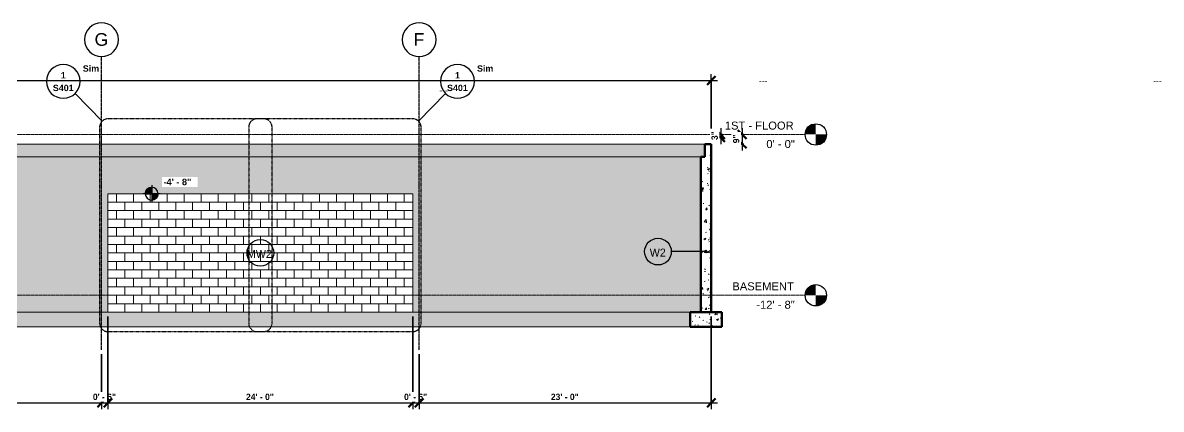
# Model space of a CAD drawing. Header units: inches. Extents: x -3929 to 6224, y -260 to 143.
# Drawn here: x 160 to 1235, y -260 to 106 of the extents above; entities that cross this region are included whole.
import ezdxf

# ---------------------------------------------------------------- set-up
doc = ezdxf.new("R2010")
doc.units = ezdxf.units.IN
doc.header["$MEASUREMENT"] = 0
doc.linetypes.add('Dash Dot 3_16_', pattern=[0.3125, 0.1875, -0.0625, 0, -0.0625])
doc.linetypes.add('Grid Line 1_2_', pattern=[0.875, 0.5, -0.125, 0.125, -0.125])
for name, color, linetype, lineweight in [('A-ANNO-DIMS', 211, 'Continuous', 9), ('A-ANNO-DIMS-64', 211, 'Continuous', 9), ('A-ANNO-SYMB', 150, 'Continuous', 9), ('A-FLOR-LEVL', 51, 'Continuous', 9), ('A-WALL-IDEN', 211, 'Continuous', 30), ('A-WALL-PATT', 111, 'Continuous', 60), ('G-ANNO-DIMS', 111, 'Continuous', 9), ('S-FNDN', 32, 'Continuous', 18), ('S-GRID', 1, 'Continuous', 9), ('S-GRID-IDEN', 1, 'Continuous', 30)]:
    doc.layers.add(name, color=color, linetype=linetype, lineweight=lineweight)
doc.styles.add('Arial', font='arial.ttf', dxfattribs={"height": 12})
doc.styles.add('Arial_1', font='arial.ttf', dxfattribs={"height": 7.559055})
doc.styles.add('Arial_B', font='arialbd.ttf', dxfattribs={"height": 6.190476})
doc.styles.add('Arial_B_1', font='arialbd.ttf', dxfattribs={"height": 6})
doc.styles.add('Century Gothic', font='', dxfattribs={"height": 7.559055})
doc.styles.add('Century Gothic_1', font='', dxfattribs={"height": 6})
doc.styles.add('Century Gothic_B', font='', dxfattribs={"height": 6})
doc.styles.get('Century Gothic').set_extended_font_data('Century Gothic')
doc.styles.get('Century Gothic_1').set_extended_font_data('Century Gothic')
doc.styles.get('Century Gothic_B').set_extended_font_data('Century Gothic', bold=True)
doc.dimstyles.new('OD__1_16__Tol__', dxfattribs={"dimscale": 12, "dimtxt": 6.26501, "dimasz": 0.666667, "dimexe": 0.5, "dimexo": 0.333333, "dimgap": 0.083333, "dimtad": 1, "dimdec": 4, "dimrnd": 0.0625, "dimzin": 3, "dimdsep": 46, "dimlunit": 4, "dimtxsty": 'Century Gothic_B', "dimblk1": 'OBLIQUE', "dimblk2": 'OBLIQUE', "dimsah": 1, "dimcen": 0.09, "dimdle": 0.5, "dimazin": 0, "dimtfac": 1, "dimtdec": 4, "dimtix": 1, "dimtmove": 0, "dimatfit": 3, "dimfxl": 1, "dimtvp": 1, "dimtfill": 1, "dimfrac": 2, "dimtolj": 1, "dimtzin": 0, "dimlwd": 30, "dimlwe": 30, "dimarcsym": 2})
doc.dimstyles.new('OD__1_4__Tol__', dxfattribs={"dimscale": 12, "dimtxt": 6.26501, "dimasz": 0.666667, "dimexe": 0.5, "dimexo": 0.333333, "dimgap": 0.083333, "dimtad": 1, "dimrnd": 0.25, "dimzin": 1, "dimdsep": 46, "dimlunit": 4, "dimtxsty": 'Century Gothic_B', "dimblk1": 'OBLIQUE', "dimblk2": 'OBLIQUE', "dimsah": 1, "dimcen": 0.09, "dimdle": 0.5, "dimazin": 0, "dimtfac": 1, "dimtdec": 4, "dimtix": 1, "dimtmove": 0, "dimatfit": 3, "dimfxl": 1, "dimtvp": 1, "dimtfill": 1, "dimfrac": 2, "dimtolj": 1, "dimtzin": 0, "dimlwd": 30, "dimlwe": 30, "dimarcsym": 2})
pattern_1 = [(50, (-870.187, 0), (18.36206, -1.60683), [1.92, -21.12]), (355, (-870.187, 0), (-3.55226, 19.25587), [1.536, -16.896]), (100.451, (-868.657, -0.134), (14.81021, 17.64929), [1.632, -17.949]), (46.184, (-870.187, 5.12), (27.32125, -4.2376), [2.88, -31.68]), (96.636, (-867.91, 4.767), (23.92754, 24.93717), [2.448, -26.924]), (351.184, (-870.187, 5.12), (23.92765, 24.93743), [2.304, -25.344]), (21, (-867.627, 3.84), (15.28081, -10.30746), [1.92, -21.12]), (326, (-867.627, 3.84), (6.22856, 18.56374), [1.536, -16.896]), (71.451, (-866.354, 2.981), (21.50985, 8.25628), [1.632, -17.949]), (37.5, (-870.1867, 0), (0.311095, 8.522537), [0.845, -15.846, 0.845, -16.307, -16.96]), (37.5, (-870.1867, 0), (0.311095, 8.522537), [-33.843, 0.845, -16.115]), (7.5, (-870.187, 0), (6.734636, 10.09743), [0.845, -8.934, 0.845, -15.462, -6.464]), (7.5, (-870.187, 0), (6.734636, 10.09743), [-26.086, 0.845, -5.619]), (327.5, (-875.896, 0), (13.666107, -0.577186), [0.845, -5.555, 0.845, -19.123, -26.496]), (327.5, (-875.896, 0), (13.666107, -0.577186), [-26.368, 0.845, -25.651]), (317.5, (-878.456, 0), (14.92985, 2.56286), [0.845, -7.475, 0.845, -12.416, -18.816]), (317.5, (-878.456, 0), (14.92985, 2.56286), [-21.581, 0.845, -17.971])]

# ---------------------------------------------------------------- blocks, each defined once
blk = doc.blocks.new('Grid - Grid Head - Circle-1738874-ELEVATION - SOUTH FOUNDATION WALL')
at = {"layer": 'S-GRID-IDEN'}
for start, end in [(0, 180), (180, 360)]:
    blk.add_arc((-11847.2, 89.7), 16, start, end, dxfattribs=at)
blk = doc.blocks.new('Level - Extremo inicial de nivel - Círculo-11789-ELEVATION - SOUTH FOUNDATION WALL')
at = {"layer": 'A-FLOR-LEVL'}
h = blk.add_hatch(color=256, dxfattribs=at)
edge = h.paths.add_edge_path(flags=0)
edge.add_line((-9792.4, -152), (-9802.5, -152))
edge.add_arc((-9792.4, -152), 10.1, 90, 180, ccw=False)
edge.add_line((-9792.4, -141.9), (-9792.4, -152))
h = blk.add_hatch(color=256, dxfattribs=at)
edge = h.paths.add_edge_path(flags=0)
edge.add_line((-9792.4, -162.1), (-9792.4, -152))
edge.add_line((-9792.4, -152), (-9782.4, -152))
edge.add_arc((-9792.4, -152), 10.1, 270, 360, ccw=False)
at = {"layer": 'A-FLOR-LEVL', "lineweight": 30}
blk.add_circle((-9792.4, -152), 10.1, dxfattribs=at)
blk = doc.blocks.new('DIMBLOCK22-ELEVATION - SOUTH FOUNDATION WALL')
at = {"layer": 'A-ANNO-DIMS-64', "lineweight": 30}
for p, q in [((-1385.8, -5), (-1385.8, 57.1)), ((810.2, -5), (810.2, 57.1)), ((-1391.8, 51.1), (816.2, 51.1)), ((-1385.8, 51.1), (-1385.8, -5)), ((810.2, 51.1), (810.2, -5))]:
    blk.add_line(p, q, dxfattribs=at)
at = {"layer": 'A-ANNO-DIMS-64', "lineweight": 50}
for p, q in [((-1385.8, 51.1), (-1381.8, 55.1)), ((810.2, 51.1), (814.2, 55.1)), ((-1385.8, 51.1), (-1389.8, 47.1)), ((810.2, 51.1), (806.2, 47.1))]:
    blk.add_line(p, q, dxfattribs=at)
at = {"layer": 'A-ANNO-DIMS-64', "color": 0, "lineweight": 30, "insert": (-303.7, 59.8), "char_height": 6, "width": 38.067, "attachment_point": 1, "line_spacing_factor": 0.984502, "style": 'Century Gothic_B', "bg_fill": 3, "box_fill_scale": 1.25, "bg_fill_color": 256, "bg_fill_true_color": 13158600, "bg_fill_transparency": 0}
blk.add_mtext('183\' - 0"', dxfattribs=at)
blk = doc.blocks.new('_Oblique')
at = {"color": 0, "linetype": 'ByBlock', "lineweight": -2}
blk.add_line((-0.5, -0.5), (0.5, 0.5), dxfattribs=at)
blk = doc.blocks.new('DIMBLOCK31-ELEVATION - SOUTH FOUNDATION WALL')
at = {"layer": 'A-ANNO-DIMS-64', "lineweight": 30}
for p, q in [((-137.8, -207.8), (-137.8, -259.8)), ((-137.8, -253.8), (-137.8, -207.8)), ((234.2, -207.8), (234.2, -259.8)), ((234.2, -253.8), (234.2, -207.8)), ((-137.8, -253.8), (234.2, -253.8))]:
    blk.add_line(p, q, dxfattribs=at)
at = {"layer": 'A-ANNO-DIMS-64', "lineweight": 50}
for p, q in [((-137.8, -253.8), (-141.8, -257.8)), ((-137.8, -253.8), (-133.8, -249.8)), ((234.2, -253.8), (230.2, -257.8)), ((234.2, -253.8), (238.2, -249.8))]:
    blk.add_line(p, q, dxfattribs=at)
at = {"layer": 'A-ANNO-DIMS-64', "color": 0, "lineweight": 30, "insert": (34.7, -245.1), "char_height": 6, "width": 32.459, "attachment_point": 1, "line_spacing_factor": 0.984502, "style": 'Century Gothic_B', "bg_fill": 3, "box_fill_scale": 1.25, "bg_fill_color": 256, "bg_fill_true_color": 13158600, "bg_fill_transparency": 0}
blk.add_mtext('31\' - 0"', dxfattribs=at)
blk = doc.blocks.new('DIMBLOCK32-ELEVATION - SOUTH FOUNDATION WALL')
at = {"layer": 'A-ANNO-DIMS-64', "lineweight": 30}
for p, q in [((240.2, -172), (240.2, -259.8)), ((240.2, -253.8), (240.2, -172)), ((234.2, -207.8), (234.2, -259.8)), ((234.2, -253.8), (234.2, -207.8)), ((234.2, -253.8), (240.2, -253.8))]:
    blk.add_line(p, q, dxfattribs=at)
at = {"layer": 'A-ANNO-DIMS-64', "lineweight": 50}
for p, q in [((234.2, -253.8), (230.2, -257.8)), ((234.2, -253.8), (238.2, -249.8)), ((240.2, -253.8), (236.2, -257.8)), ((240.2, -253.8), (244.2, -249.8))]:
    blk.add_line(p, q, dxfattribs=at)
at = {"layer": 'A-ANNO-DIMS-64', "color": 0, "lineweight": 30, "insert": (226, -245.1), "char_height": 6, "width": 26.85, "attachment_point": 1, "line_spacing_factor": 0.984502, "style": 'Century Gothic_B', "bg_fill": 3, "box_fill_scale": 1.25, "bg_fill_color": 256, "bg_fill_true_color": 13158600, "bg_fill_transparency": 0}
blk.add_mtext('0\' - 6"', dxfattribs=at)
blk = doc.blocks.new('DIMBLOCK33-ELEVATION - SOUTH FOUNDATION WALL')
at = {"layer": 'A-ANNO-DIMS-64', "lineweight": 30}
for p, q in [((240.2, -172), (240.2, -259.8)), ((240.2, -253.8), (240.2, -172)), ((528.2, -172), (528.2, -259.8)), ((528.2, -253.8), (528.2, -172)), ((240.2, -253.8), (528.2, -253.8))]:
    blk.add_line(p, q, dxfattribs=at)
at = {"layer": 'A-ANNO-DIMS-64', "lineweight": 50}
for p, q in [((240.2, -253.8), (236.2, -257.8)), ((240.2, -253.8), (244.2, -249.8)), ((528.2, -253.8), (524.2, -257.8)), ((528.2, -253.8), (532.2, -249.8))]:
    blk.add_line(p, q, dxfattribs=at)
at = {"layer": 'A-ANNO-DIMS-64', "color": 0, "lineweight": 30, "insert": (370.7, -245.1), "char_height": 6, "width": 32.459, "attachment_point": 1, "line_spacing_factor": 0.984502, "style": 'Century Gothic_B', "bg_fill": 3, "box_fill_scale": 1.25, "bg_fill_color": 256, "bg_fill_true_color": 13158600, "bg_fill_transparency": 0}
blk.add_mtext('24\' - 0"', dxfattribs=at)
blk = doc.blocks.new('DIMBLOCK34-ELEVATION - SOUTH FOUNDATION WALL')
at = {"layer": 'A-ANNO-DIMS-64', "lineweight": 30}
for p, q in [((528.2, -172), (528.2, -259.8)), ((528.2, -253.8), (528.2, -172)), ((534.2, -207.8), (534.2, -259.8)), ((534.2, -253.8), (534.2, -207.8)), ((528.2, -253.8), (534.2, -253.8))]:
    blk.add_line(p, q, dxfattribs=at)
at = {"layer": 'A-ANNO-DIMS-64', "lineweight": 50}
for p, q in [((528.2, -253.8), (524.2, -257.8)), ((528.2, -253.8), (532.2, -249.8)), ((534.2, -253.8), (530.2, -257.8)), ((534.2, -253.8), (538.2, -249.8))]:
    blk.add_line(p, q, dxfattribs=at)
at = {"layer": 'A-ANNO-DIMS-64', "color": 0, "lineweight": 30, "insert": (520, -245.1), "char_height": 6, "width": 26.85, "attachment_point": 1, "line_spacing_factor": 0.984502, "style": 'Century Gothic_B', "bg_fill": 3, "box_fill_scale": 1.25, "bg_fill_color": 256, "bg_fill_true_color": 13158600, "bg_fill_transparency": 0}
blk.add_mtext('0\' - 6"', dxfattribs=at)
blk = doc.blocks.new('DIMBLOCK35-ELEVATION - SOUTH FOUNDATION WALL')
at = {"layer": 'A-ANNO-DIMS-64', "lineweight": 30}
for p, q in [((810.2, -172), (810.2, -259.8)), ((810.2, -253.8), (810.2, -172)), ((534.2, -207.8), (534.2, -259.8)), ((534.2, -253.8), (534.2, -207.8)), ((534.2, -253.8), (816.2, -253.8))]:
    blk.add_line(p, q, dxfattribs=at)
at = {"layer": 'A-ANNO-DIMS-64', "lineweight": 50}
for p, q in [((534.2, -253.8), (530.2, -257.8)), ((534.2, -253.8), (538.2, -249.8)), ((810.2, -253.8), (806.2, -257.8)), ((810.2, -253.8), (814.2, -249.8))]:
    blk.add_line(p, q, dxfattribs=at)
at = {"layer": 'A-ANNO-DIMS-64', "color": 0, "lineweight": 30, "insert": (658.7, -245.1), "char_height": 6, "width": 32.459, "attachment_point": 1, "line_spacing_factor": 0.984502, "style": 'Century Gothic_B', "bg_fill": 3, "box_fill_scale": 1.25, "bg_fill_color": 256, "bg_fill_true_color": 13158600, "bg_fill_transparency": 0}
blk.add_mtext('23\' - 0"', dxfattribs=at)
blk = doc.blocks.new('Wall Type - Familia4-287244-ELEVATION - SOUTH FOUNDATION WALL')
at = {"layer": 'A-WALL-IDEN'}
blk.add_circle((-11703.2, -112), 12.6, dxfattribs=at)
blk = doc.blocks.new('Detail View - Callout Head-1738297-ELEVATION - SOUTH FOUNDATION WALL')
at = {"layer": 'A-ANNO-SYMB', "lineweight": 30}
for start, end in [(0, 180), (180, 360)]:
    blk.add_arc((-11910.7, 43.8), 16, start, end, dxfattribs=at)
at = {"layer": 'A-ANNO-SYMB', "insert": (-11253.4, 47.5), "char_height": 6, "width": 10.302, "attachment_point": 1, "style": 'Century Gothic_1'}
blk.add_mtext('---', dxfattribs=at)
blk = doc.blocks.new('Spot Elevations - Spot Elevation - Target Filled-1738873-ELEVATION - SOUTH FOUNDATION WALL')
at = {"layer": 'G-ANNO-DIMS'}
h = blk.add_hatch(color=256, dxfattribs=at)
edge = h.paths.add_edge_path(flags=0)
edge.add_line((-10820.7, -21), (-10826.7, -21))
edge.add_arc((-10820.7, -21), 6, 180, 270)
edge.add_line((-10820.7, -27), (-10820.7, -21))
h = blk.add_hatch(color=256, dxfattribs=at)
edge = h.paths.add_edge_path(flags=0)
edge.add_line((-10820.7, -21), (-10814.7, -21))
edge.add_arc((-10820.7, -21), 6, 0, 90)
edge.add_line((-10820.7, -15), (-10820.7, -21))
at = {"layer": 'G-ANNO-DIMS', "lineweight": 30}
for p, q in [((-10812.7, -21), (-10828.7, -21)), ((-10826.7, -21), (-10820.7, -21)), ((-10820.7, -29), (-10820.7, -13)), ((-10820.7, -21), (-10820.7, -15)), ((-10814.7, -21), (-10820.7, -21)), ((-10820.7, -21), (-10820.7, -27))]:
    blk.add_line(p, q, dxfattribs=at)
blk.add_circle((-10820.7, -21), 6, dxfattribs=at)
for start, end in [(180, 270), (0, 90)]:
    blk.add_arc((-10820.7, -21), 6, start, end, dxfattribs=at)
blk = doc.blocks.new('DIMBLOCK38-ELEVATION - SOUTH FOUNDATION WALL')
at = {"layer": 'A-ANNO-DIMS-64', "lineweight": 30}
for p, q in [((841, 0), (833.4, 0)), ((839.4, 6), (839.4, -15)), ((839.4, 0), (841, 0)), ((841, -9), (833.4, -9)), ((839.4, -9), (841, -9))]:
    blk.add_line(p, q, dxfattribs=at)
at = {"layer": 'A-ANNO-DIMS-64', "lineweight": 50}
for p, q in [((839.4, 0), (835.4, 4)), ((839.4, 0), (843.4, -4)), ((839.4, -9), (835.4, -5)), ((839.4, -9), (843.4, -13))]:
    blk.add_line(p, q, dxfattribs=at)
at = {"layer": 'A-ANNO-DIMS-64', "color": 0, "lineweight": 30, "insert": (830.7, -8.3), "char_height": 6, "width": 9.189, "attachment_point": 1, "rotation": 90, "line_spacing_factor": 0.984502, "style": 'Century Gothic_B', "bg_fill": 3, "box_fill_scale": 1.25, "bg_fill_color": 256, "bg_fill_true_color": 13158600, "bg_fill_transparency": 0}
blk.add_mtext('9"', dxfattribs=at)
blk = doc.blocks.new('DIMBLOCK39-ELEVATION - SOUTH FOUNDATION WALL')
at = {"layer": 'A-ANNO-DIMS-64', "lineweight": 30}
for p, q in [((820.8, 0), (813.1, 0)), ((819.1, 6), (819.1, -9)), ((819.1, 0), (820.8, 0)), ((820.8, -3), (813.1, -3)), ((819.1, -3), (820.8, -3))]:
    blk.add_line(p, q, dxfattribs=at)
at = {"layer": 'A-ANNO-DIMS-64', "lineweight": 50}
for p, q in [((819.1, 0), (815.1, 4)), ((819.1, -3), (815.1, 1)), ((819.1, 0), (823.1, -4)), ((819.1, -3), (823.1, -7))]:
    blk.add_line(p, q, dxfattribs=at)
at = {"layer": 'A-ANNO-DIMS-64', "color": 0, "lineweight": 30, "insert": (810.4, -5.3), "char_height": 6, "width": 9.189, "attachment_point": 1, "rotation": 90, "line_spacing_factor": 0.984502, "style": 'Century Gothic_B', "bg_fill": 3, "box_fill_scale": 1.25, "bg_fill_color": 256, "bg_fill_true_color": 13158600, "bg_fill_transparency": 0}
blk.add_mtext('3"', dxfattribs=at)

msp = doc.modelspace()

# ---------------------------------------------------------------- hatches: boundary and pattern name
at = {"layer": 'A-WALL-IDEN'}
h = msp.add_hatch(color=256, dxfattribs=at)
edge = h.paths.add_edge_path(flags=0)
edge.add_arc((804.97131, -110.78726), 1.25, 0, 360)
at = {"layer": 'A-WALL-PATT', "lineweight": 9}
h = msp.add_hatch(dxfattribs=at)
h.set_pattern_fill('FP_8', color=256, style=0, pattern_type=2)
h.set_pattern_definition(pattern_1)
h.paths.add_polyline_path([(810.20794, -168), (810.20794, -9), (804.20794, -9), (804.20794, -21), (800.20794, -21), (800.20794, -168)], flags=0)
h = msp.add_hatch(dxfattribs=at)
h.set_pattern_fill('FP_4', color=256, style=0, pattern_type=2)
h.set_pattern_definition(pattern_1)
h.paths.add_polyline_path([(800.20794, -168), (800.20794, -21), (-155.79206, -21), (-155.79206, -45.5), (-167.79206, -45.5), (-167.79206, -168), (240.20794, -168), (240.20794, -56), (528.20794, -56), (528.20794, -168), (790.20794, -168)], flags=0)
h.paths.add_polyline_path([(-455.79206, -168), (-455.79206, -45.5), (-467.79206, -45.5), (-467.79206, -21), (-1375.79206, -21), (-1375.79206, -168), (-1145.79206, -168), (-1145.79206, -56), (-857.79206, -56), (-857.79206, -168)], flags=0)
h = msp.add_hatch(dxfattribs=at)
h.set_pattern_fill('FP_6', color=256, style=0, pattern_type=2)
h.set_pattern_definition([(0, (528.208, -168), (0, 8), []), (90, (528.208, -168), (-8, 8), [8, -8])])
h.paths.add_polyline_path([(240.20794, -168), (528.20794, -168), (528.20794, -56), (240.20794, -56)], flags=0)
at = {"layer": 'S-FNDN'}
h = msp.add_hatch(color=256, dxfattribs=at)
h.paths.add_polyline_path([(-467.79206, -21), (-467.79206, -9), (-1379.79206, -9), (-1379.79206, -21), (-857.79206, -21)], flags=0)
h.paths.add_polyline_path([(-155.79206, -21), (804.20794, -21), (804.20794, -9), (-155.79206, -9)], flags=0)
at = {"layer": 'S-FNDN', "lineweight": 9}
h = msp.add_hatch(dxfattribs=at)
h.set_pattern_fill('FP_4', color=256, style=0, pattern_type=2)
h.set_pattern_definition(pattern_1)
h.paths.add_polyline_path([(-293.10613, -182), (790.20794, -182), (790.20794, -168), (-1365.79206, -168), (-1365.79206, -182)], flags=0)
h.paths.add_polyline_path([(-1395.79206, -182), (-1395.79206, -168), (-1399.79206, -168), (-1399.79206, -182)], flags=0)
h = msp.add_hatch(dxfattribs=at)
h.set_pattern_fill('FP_8', color=256, style=0, pattern_type=2)
h.set_pattern_definition(pattern_1)
h.paths.add_polyline_path([(800.20794, -182), (820.20794, -182), (820.20794, -168), (790.20794, -168), (790.20794, -182)], flags=0)

# ---------------------------------------------------------------- linework, layer by layer
at = {"layer": 'A-FLOR-LEVL', "linetype": 'Grid Line 1_2_'}
for p, q in [((-1411.28805, 0), (898.88797, 0)), ((-1411.28805, -152), (898.88797, -152))]:
    msp.add_line(p, q, dxfattribs=at)
at = {"layer": 'A-WALL-IDEN'}
for p, q in [((787.25195, -110.78726), (772.48582, -110.78726)), ((804.97131, -110.78726), (787.25195, -110.78726))]:
    msp.add_line(p, q, dxfattribs=at)
msp.add_circle((804.97131, -110.78726), 1.25, dxfattribs=at)
at = {"layer": 'S-FNDN'}
for p, q in [((804.20794, -9), (-155.79206, -9)), ((800.20794, -21), (-155.79206, -21)), ((240.20794, -168), (240.20794, -56)), ((240.20794, -56), (528.20794, -56)), ((528.20794, -56), (528.20794, -168))]:
    msp.add_line(p, q, dxfattribs=at)
at = {"layer": 'S-FNDN', "lineweight": 60}
for p, q in [((810.20794, -9), (804.20794, -9)), ((804.20794, -9), (804.20794, -21)), ((810.20794, -168), (810.20794, -9)), ((804.20794, -21), (800.20794, -21)), ((800.20794, -21), (800.20794, -168)), ((820.20794, -168), (790.20794, -168)), ((790.20794, -168), (790.20794, -182)), ((820.20794, -182), (820.20794, -168)), ((790.20794, -182), (820.20794, -182))]:
    msp.add_line(p, q, dxfattribs=at)
at = {"layer": 'S-FNDN', "color": 253}
for p, q in [((-1365.79206, -168), (790.20794, -168)), ((-1365.79206, -182), (790.20794, -182))]:
    msp.add_line(p, q, dxfattribs=at)
at = {"layer": 'S-GRID', "linetype": 'Grid Line 1_2_', "lineweight": 30}
for p, q in [((234.20794, -203.76101), (234.20794, 73.68081)), ((534.20794, -203.76101), (534.20794, 73.68081))]:
    msp.add_line(p, q, dxfattribs=at)

# ---------------------------------------------------------------- block references
at = {"layer": 'A-FLOR-LEVL', "lineweight": 30}
for p in [(10701.39733, 152), (10701.39733, 0)]:
    msp.add_blockref('Level - Extremo inicial de nivel - Círculo-11789-ELEVATION - SOUTH FOUNDATION WALL', p, dxfattribs=at)
at = {"layer": 'A-WALL-IDEN'}
for p in [(12087.39733, 0), (12463.07679, 1.21274)]:
    msp.add_blockref('Wall Type - Familia4-287244-ELEVATION - SOUTH FOUNDATION WALL', p, dxfattribs=at)
at = {"layer": 'G-ANNO-DIMS', "lineweight": 30, "extrusion": (0, 0, -1), "rotation": 180}
msp.add_blockref('Spot Elevations - Spot Elevation - Target Filled-1738873-ELEVATION - SOUTH FOUNDATION WALL', (-11102.22628, -77), dxfattribs=at)
at = {"layer": 'S-GRID-IDEN'}
for p in [(12081.39733, 0), (12381.39733, 0)]:
    msp.add_blockref('Grid - Grid Head - Circle-1738874-ELEVATION - SOUTH FOUNDATION WALL', p, dxfattribs=at)

# ---------------------------------------------------------------- texts
at = {"layer": 'A-FLOR-LEVL', "attachment_point": 1, "style": 'Arial_1'}
for s, insert, char_height, width in [('1ST - FLOOR', (822.96366, 12.20501), 7.5590551, 80.194), ('0\' - 0"', (862.26502, -5.22697), 7.559055, 33.128), ('BASEMENT', (830.11956, -139.79499), 7.559055, 71.508), ('-12\' - 8"', (852.76581, -157.22697), 7.559055, 44.642)]:
    msp.add_mtext(s, dxfattribs=dict(at, insert=insert, char_height=char_height, width=width))
at = {"layer": 'A-WALL-IDEN', "lineweight": 9, "char_height": 7.559055, "attachment_point": 1, "style": 'Century Gothic'}
for s, insert, width in [('MW2', (371.4907, -109.12038), 31.108), ('W2', (752.08355, -107.90764), 19.19)]:
    msp.add_mtext(s, dxfattribs=dict(at, insert=insert, width=width))
at = {"layer": 'S-GRID-IDEN', "lineweight": 9, "char_height": 12, "attachment_point": 1, "style": 'Arial'}
for s, insert, width in [('G', (227.54029, 95.87277), 15.958), ('F', (528.95132, 95.87277), 12.524)]:
    msp.add_mtext(s, dxfattribs=dict(at, insert=insert, width=width))

# ---------------------------------------------------------------- next in the draw order: texts
at = {"layer": 'G-ANNO-DIMS', "insert": (292.68431, -41.76901), "char_height": 6.190476, "width": 30.7053085, "attachment_point": 1, "line_spacing_factor": 0.941778, "style": 'Arial_B', "bg_fill": 3, "box_fill_scale": 1.25, "bg_fill_color": 256, "bg_fill_true_color": 13158600, "bg_fill_transparency": 0}
msp.add_mtext('-4\' - 8"', dxfattribs=at)

# ---------------------------------------------------------------- next in the draw order: dimensions: what is measured, and where the dimension line sits
at = {"layer": 'A-ANNO-DIMS', "lineweight": 30}
for base, p1, p2, override, picture, middle in [((810.20794, 51.09527), (-1385.79206, -9), (810.20794, -9), {"dimpost": '<>', "dimfxl": 2196}, 'DIMBLOCK22-ELEVATION - SOUTH FOUNDATION WALL', (-287.79206, 55.24619)), ((234.20794, -253.83622), (-137.79206, -203.76101), (234.20794, -203.76101), {"dimpost": '<>', "dimfxl": 372}, 'DIMBLOCK31-ELEVATION - SOUTH FOUNDATION WALL', (48.20794, -249.68531))]:
    dim = msp.add_linear_dim(base=base, p1=p1, p2=p2, dimstyle='OD__1_4__Tol__', override=override, dxfattribs=at)
    dim.commit()
    dim.dimension.update_dxf_attribs({"geometry": picture, "text_midpoint": middle})
dim = msp.add_linear_dim(base=(839.35948, -9), p1=(845.01633, 0), p2=(845.01633, -9), angle=90, dimstyle='OD__1_16__Tol__', override={"dimpost": '<>', "dimfxl": 9}, dxfattribs=at)
dim.commit()
dim.dimension.update_dxf_attribs({"geometry": 'DIMBLOCK38-ELEVATION - SOUTH FOUNDATION WALL', "text_midpoint": (835.20856, -4.5)})

# ---------------------------------------------------------------- next in the draw order: linework, layer by layer
at = {"layer": 'A-ANNO-SYMB'}
for p, q in [((234.74426, 12.60581), (209.19352, 38.7557)), ((533.67162, 12.60581), (559.22236, 38.7557))]:
    msp.add_line(p, q, dxfattribs=at)
at = {"layer": 'A-ANNO-SYMB', "linetype": 'Dash Dot 3_16_', "lineweight": 30}
for p, q in [((387.25483, 14.88379), (240.33518, 14.88379)), ((528.08069, 14.88379), (381.16105, 14.88379))]:
    msp.add_line(p, q, dxfattribs=at)
for centre, start, end in [((240.33518, 6.88379), 90, 180), ((381.16105, 6.88379), 90, 180), ((387.25483, 6.88379), 0, 90), ((528.08069, 6.88379), 0, 90)]:
    msp.add_arc(centre, 8, start, end, dxfattribs=at)

# ---------------------------------------------------------------- next in the draw order: block references
at = {"layer": 'A-ANNO-SYMB'}
for p in [(12108.70528, 6.41873), (12481.09781, 6.41873), (11806.75413, -2.78107)]:
    msp.add_blockref('Detail View - Callout Head-1738297-ELEVATION - SOUTH FOUNDATION WALL', p, dxfattribs=at)

# ---------------------------------------------------------------- next in the draw order: texts
at = {"layer": 'A-ANNO-SYMB', "char_height": 6, "attachment_point": 1, "style": 'Arial_B_1'}
for s, insert, width in [('Sim', (216.48636, 65.42958), 18.786), ('Sim', (588.87889, 65.42958), 18.786), ('\\fArial|b1|i0|c0|p34|;1', (195.68506, 58.96014), 5.656), ('\\fArial|b1|i0|c0|p34|;1', (568.07759, 58.96014), 5.656), ('S401', (188.18899, 47.04311), 23.836), ('S401', (560.58152, 47.04311), 23.836)]:
    msp.add_mtext(s, dxfattribs=dict(at, insert=insert, width=width))

# ---------------------------------------------------------------- next in the draw order: dimensions: what is measured, and where the dimension line sits
at = {"layer": 'A-ANNO-DIMS', "lineweight": 30}
dim = msp.add_linear_dim(base=(819.11677, -3), p1=(824.77362, 0), p2=(824.77362, -3), angle=90, dimstyle='OD__1_16__Tol__', override={"dimpost": '<>', "dimfxl": 3}, dxfattribs=at)
dim.commit()
dim.dimension.update_dxf_attribs({"geometry": 'DIMBLOCK39-ELEVATION - SOUTH FOUNDATION WALL', "text_midpoint": (814.96585, -1.5)})
dim = msp.add_linear_dim(base=(240.20794, -253.83622), p1=(234.20794, -203.76101), p2=(240.20794, -168), dimstyle='OD__1_4__Tol__', override={"dimpost": '<>', "dimfxl": 36.260863}, dxfattribs=at)
dim.commit()
dim.dimension.update_dxf_attribs({"geometry": 'DIMBLOCK32-ELEVATION - SOUTH FOUNDATION WALL', "text_midpoint": (237.20794, -249.68531)})

# ---------------------------------------------------------------- next in the draw order: dimensions: what is measured, and where the dimension line sits
dim = msp.add_linear_dim(base=(528.20794, -253.83622), p1=(240.20794, -168), p2=(528.20794, -168), dimstyle='OD__1_4__Tol__', override={"dimpost": '<>', "dimfxl": 288}, dxfattribs=at)
dim.commit()
dim.dimension.update_dxf_attribs({"geometry": 'DIMBLOCK33-ELEVATION - SOUTH FOUNDATION WALL', "text_midpoint": (384.20794, -249.68531)})

# ---------------------------------------------------------------- next in the draw order: linework, layer by layer
at = {"layer": 'A-ANNO-SYMB', "linetype": 'Dash Dot 3_16_', "lineweight": 30}
for p, q in [((232.33518, 6.88379), (232.33518, -178.4278)), ((373.16105, 6.88379), (373.16105, -178.4278)), ((395.25483, -178.4278), (395.25483, 6.88379)), ((240.33518, -186.4278), (387.25483, -186.4278))]:
    msp.add_line(p, q, dxfattribs=at)
for centre, start, end in [((240.33518, -178.4278), 180, 270), ((381.16105, -178.4278), 180, 270), ((387.25483, -178.4278), 270, 0)]:
    msp.add_arc(centre, 8, start, end, dxfattribs=at)

# ---------------------------------------------------------------- next in the draw order: dimensions: what is measured, and where the dimension line sits
at = {"layer": 'A-ANNO-DIMS', "lineweight": 30}
dim = msp.add_linear_dim(base=(534.20794, -253.83622), p1=(528.20794, -168), p2=(534.20794, -203.76101), dimstyle='OD__1_4__Tol__', override={"dimpost": '<>', "dimfxl": 36.260863}, dxfattribs=at)
dim.commit()
dim.dimension.update_dxf_attribs({"geometry": 'DIMBLOCK34-ELEVATION - SOUTH FOUNDATION WALL', "text_midpoint": (531.20794, -249.68531)})

# ---------------------------------------------------------------- next in the draw order: dimensions: what is measured, and where the dimension line sits
dim = msp.add_linear_dim(base=(810.20794, -253.83622), p1=(534.20794, -203.76101), p2=(810.20794, -168), dimstyle='OD__1_4__Tol__', override={"dimpost": '<>', "dimfxl": 278.307115}, dxfattribs=at)
dim.commit()
dim.dimension.update_dxf_attribs({"geometry": 'DIMBLOCK35-ELEVATION - SOUTH FOUNDATION WALL', "text_midpoint": (672.20794, -249.68531)})

# ---------------------------------------------------------------- next in the draw order: linework, layer by layer
at = {"layer": 'A-ANNO-SYMB', "linetype": 'Dash Dot 3_16_', "lineweight": 30}
for p, q in [((536.08069, -178.4278), (536.08069, 6.88379)), ((381.16105, -186.4278), (528.08069, -186.4278))]:
    msp.add_line(p, q, dxfattribs=at)
msp.add_arc((528.08069, -178.4278), 8, 270, 0, dxfattribs=at)

doc.saveas('drawing.dxf')
